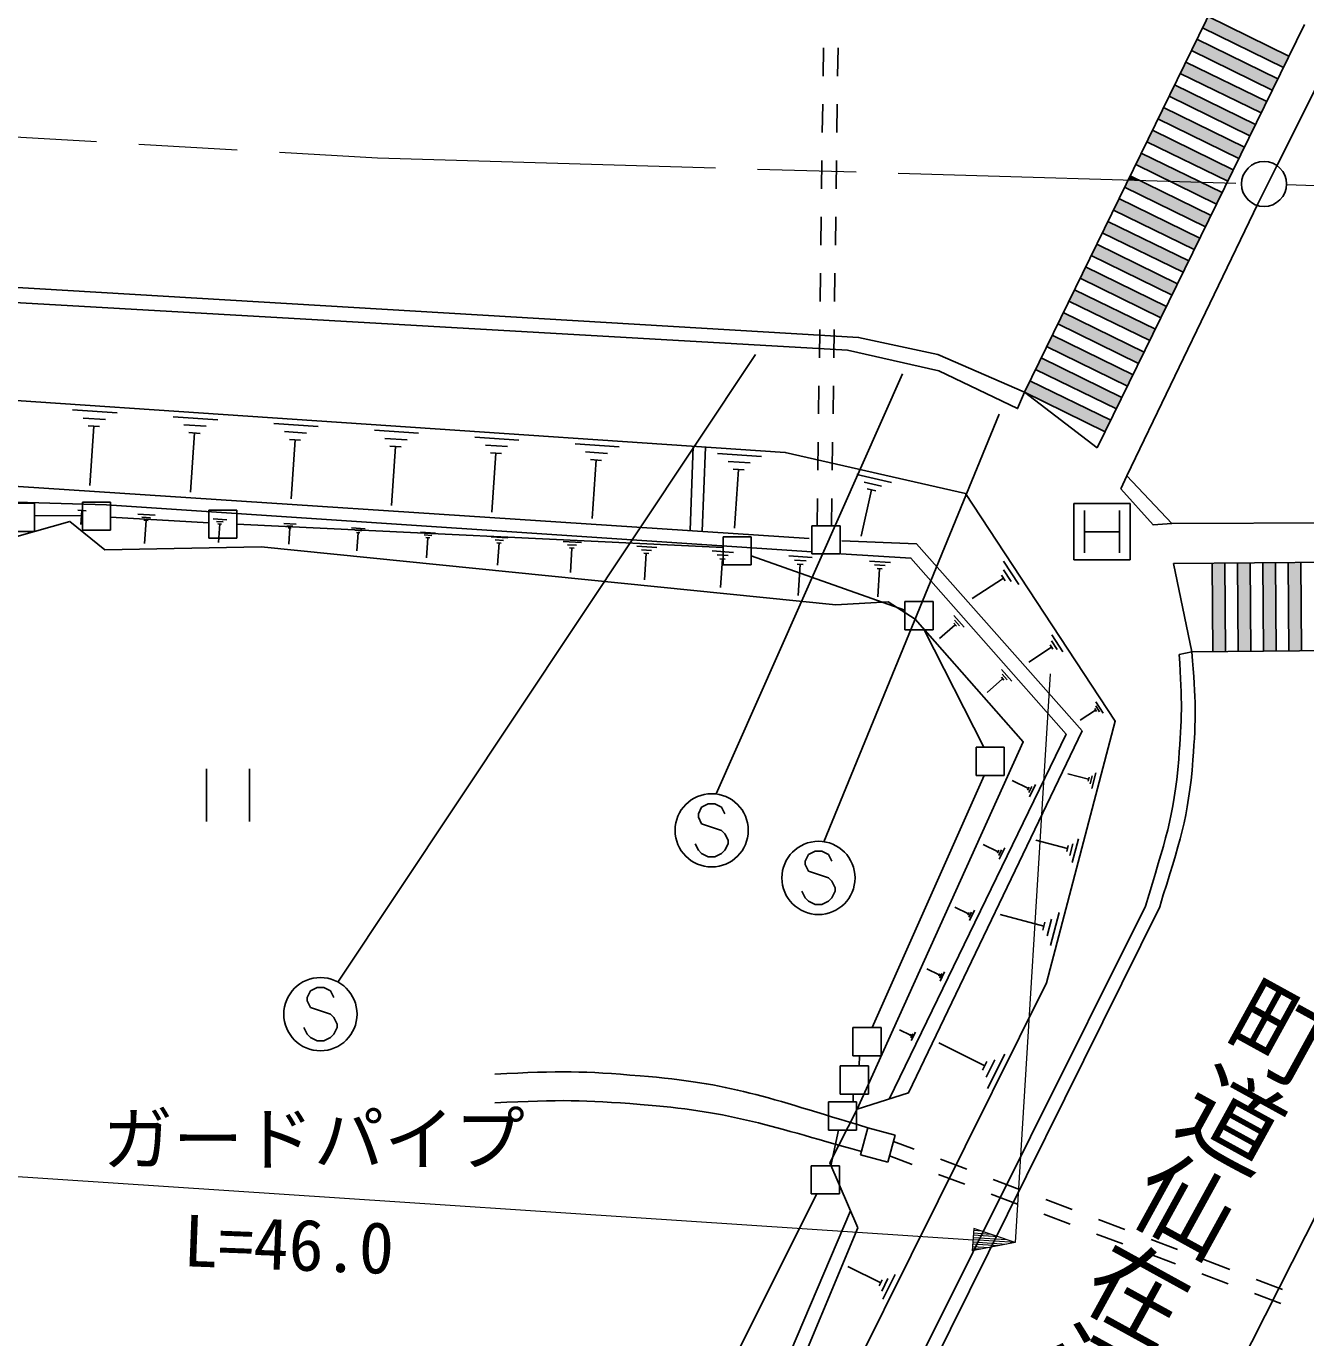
# Model space of a CAD drawing. Units: millimetres, scale not verified. Extents: x 40000 to 680000, y 20000 to 380000.
# Drawn here: x 222602 to 268049, y 240419 to 286996 of the extents above; entities that cross this region are included whole.
import ezdxf
from ezdxf.enums import TextEntityAlignment as Align

# ---------------------------------------------------------------- set-up
doc = ezdxf.new("R2010")
doc.units = ezdxf.units.MM
doc.header["$LTSCALE"] = 1000
doc.linetypes.add('CHAIN', pattern=[18.5, 12, -1.5, 3.5, -1.5])
for name, color, linetype, lineweight in [('M-BGD', 7, 'Continuous', 25), ('M-BMK', 2, 'CHAIN', 13), ('M-BMK-ROW', 30, 'Continuous', 25), ('M-BMK-SRVR', 3, 'Continuous', 25), ('M-STR-HTXT', 7, 'Continuous', 13), ('M-STR-STRC', 7, 'Continuous', 25), ('M-STR-STRD', 7, 'Continuous', 25)]:
    doc.layers.add(name, color=color, linetype=linetype, lineweight=lineweight)
doc.styles.add('@ＭＳ ゴシック', font='')
doc.styles.add('ＭＳ ゴシック', font='')
doc.styles.get('@ＭＳ ゴシック').set_extended_font_data('@MS Gothic')
doc.styles.get('ＭＳ ゴシック').set_extended_font_data('MS Gothic')

msp = doc.modelspace()

# ---------------------------------------------------------------- hatches: boundary and pattern name
at = {"layer": 'M-STR-STRC'}
for points in [[(267254, 285532), (267452, 285936), (264578, 287341), (264381, 286937)], [(266858, 284723), (267056, 285128), (264183, 286533), (263985, 286129)], [(266463, 283915), (266661, 284319), (263787, 285724), (263590, 285320)], [(266067, 283106), (266265, 283511), (263392, 284916), (263194, 284512)], [(265672, 282298), (265870, 282702), (262997, 284107), (262799, 283703)], [(265277, 281489), (265474, 281894), (262601, 283299), (262403, 282895)], [(263222, 281492), (264311, 281461), (262206, 282491), (262008, 282086)], [(264486, 279872), (264683, 280277), (262133, 281524), (261739, 281536), (261613, 281278)], [(262133, 281524), (261810, 281682), (261739, 281536)], [(264881, 280681), (265079, 281085), (264311, 281461), (263222, 281492)], [(264090, 279064), (264288, 279468), (261415, 280874), (261217, 280469)], [(263695, 278256), (263892, 278660), (261019, 280065), (260822, 279661)], [(263299, 277447), (263497, 277851), (260624, 279257), (260426, 278852)], [(262904, 276639), (263102, 277043), (260228, 278448), (260031, 278044)], [(262508, 275830), (262706, 276234), (259833, 277640), (259635, 277236)], [(262113, 275022), (262311, 275426), (259438, 276831), (259240, 276427)], [(261717, 274213), (261915, 274617), (259042, 276023), (258844, 275619)], [(261322, 273405), (261520, 273809), (258647, 275214), (258449, 274810)], [(260927, 272596), (261124, 273001), (258251, 274406), (258053, 274002)], [(265201, 264788), (265173, 267931), (264723, 267927), (264751, 264784)], [(266100, 264796), (266073, 267939), (265623, 267935), (265650, 264792)], [(267000, 264804), (266973, 267947), (266523, 267943), (266550, 264800)], [(267900, 264811), (267873, 267955), (267423, 267951), (267450, 264808)]]:
    msp.add_hatch(color=256, dxfattribs=at).paths.add_polyline_path(points)

# ---------------------------------------------------------------- linework, layer by layer
at = {"layer": 'M-BGD'}
for p, q in [((267023, 282039), (270579, 289151)), ((258053, 274002), (264769, 287730)), ((260644, 272018), (267998, 287054)), ((250904, 285224), (250917, 286224)), ((251436, 286224), (251422, 285224)), ((250878, 283224), (250891, 284224)), ((251409, 284224), (251395, 283224)), ((250851, 281224), (250864, 282224)), ((251381, 282224), (251367, 281224)), ((266345, 280684), (267023, 282039)), ((261689, 271032), (266345, 280684)), ((250825, 279224), (250838, 280224)), ((251354, 280224), (251340, 279224)), ((250798, 277224), (250812, 278224)), ((251326, 278224), (251313, 277224)), ((250772, 275225), (250785, 276225)), ((251299, 276225), (251285, 275225)), ((250746, 273225), (250759, 274225)), ((251272, 274225), (251258, 273225)), ((258053, 274002), (260644, 272018)), ((224251, 273370), (225830, 273264)), ((224628, 273081), (225417, 273027)), ((227827, 273129), (229402, 273023)), ((224808, 272804), (225202, 272778)), ((225005, 272791), (224863, 270686)), ((228203, 272840), (228991, 272787)), ((228382, 272564), (228776, 272538)), ((228579, 272551), (228437, 270450)), ((231399, 272888), (232972, 272782)), ((231775, 272600), (232561, 272546)), ((234969, 272647), (236538, 272541)), ((231953, 272324), (232347, 272298)), ((232150, 272311), (232008, 270214)), ((235343, 272359), (236128, 272306)), ((235522, 272084), (235914, 272058)), ((235718, 272071), (235577, 269979)), ((238535, 272407), (240101, 272301)), ((238909, 272119), (239692, 272066)), ((242098, 272166), (243661, 272061)), ((246296, 272087), (246184, 269093)), ((246724, 272047), (246610, 269069)), ((250719, 271225), (250732, 272225)), ((251244, 272225), (251230, 271225)), ((239087, 271845), (239479, 271818)), ((239283, 271832), (239142, 269743)), ((242471, 271879), (243253, 271826)), ((242649, 271605), (243040, 271579)), ((242845, 271592), (242704, 269508)), ((247159, 271825), (248718, 271719)), ((247531, 271538), (248311, 271486)), ((247709, 271265), (248098, 271239)), ((247904, 271252), (247763, 269174)), ((252107, 271076), (253334, 270796)), ((252367, 270802), (252981, 270661)), ((250693, 269259), (250706, 270225)), ((251217, 270225), (251204, 269259)), ((252627, 270527), (252254, 268891)), ((252474, 270562), (252781, 270492)), ((224430, 269809), (224726, 269790)), ((224578, 269800), (224546, 269306)), ((226561, 269672), (227179, 269632)), ((226709, 269559), (227018, 269539)), ((226780, 269451), (226934, 269441)), ((226857, 269446), (226804, 268623)), ((229237, 269500), (229730, 269468)), ((229355, 269410), (229601, 269394)), ((229411, 269324), (229534, 269316)), ((229473, 269320), (229431, 268663)), ((231757, 269338), (232187, 269310)), ((231860, 269259), (232075, 269245)), ((251507, 269259), (250507, 269259)), ((250507, 269259), (250507, 268259)), ((251507, 268259), (251507, 269259)), ((263297, 269339), (284379, 269424)), ((231909, 269184), (232017, 269177)), ((231963, 269181), (231926, 268608)), ((234156, 269183), (234639, 269152)), ((234272, 269095), (234513, 269080)), ((234327, 269011), (234447, 269003)), ((234387, 269007), (234346, 268364)), ((236608, 269026), (237144, 268991)), ((236736, 268928), (237005, 268910)), ((236797, 268834), (236932, 268825)), ((236865, 268830), (236818, 268114)), ((239113, 268865), (239705, 268827)), ((239254, 268756), (239551, 268737)), ((239322, 268653), (239470, 268643)), ((239396, 268648), (239345, 267858)), ((241673, 268700), (242322, 268658)), ((241828, 268581), (242152, 268561)), ((241902, 268468), (242064, 268458)), ((241983, 268463), (241928, 267597)), ((244289, 268532), (244996, 268486)), ((244458, 268403), (244811, 268380)), ((246962, 268360), (247728, 268311)), ((244539, 268279), (244715, 268268)), ((244627, 268273), (244566, 267331)), ((247145, 268220), (247528, 268195)), ((247233, 268086), (247424, 268074)), ((247329, 268080), (247263, 267058)), ((249694, 268184), (250521, 268131)), ((249892, 268033), (250305, 268007)), ((249986, 267889), (250193, 267875)), ((250089, 267882), (250019, 266780)), ((250507, 268259), (251507, 268259)), ((252556, 268000), (253304, 267952)), ((252735, 267863), (253109, 267839)), ((257311, 267993), (257854, 267166)), ((263353, 267915), (280651, 268066)), ((263353, 267915), (264002, 264777)), ((252820, 267733), (253007, 267721)), ((252914, 267727), (252850, 266730)), ((257307, 267398), (256205, 266674)), ((257239, 267502), (257375, 267295)), ((257309, 267696), (257580, 267282)), ((255550, 266071), (255916, 265655)), ((255594, 265741), (255040, 265252)), ((255548, 265793), (255640, 265689)), ((255572, 265906), (255755, 265698)), ((258971, 265024), (259071, 264872)), ((259023, 265167), (259223, 264862)), ((259024, 265386), (259425, 264777)), ((259021, 264948), (258209, 264414)), ((264002, 264777), (279600, 264914)), ((257239, 264154), (257604, 263739)), ((257283, 263825), (256731, 263338)), ((257238, 263877), (257329, 263773)), ((257261, 263990), (257444, 263782)), ((260586, 262711), (260038, 262351)), ((260553, 262762), (260620, 262659)), ((260587, 262859), (260722, 262653)), ((260588, 263006), (260858, 262595)), ((229007, 260618), (229007, 258756)), ((230531, 260618), (230531, 258756)), ((260335, 260256), (259592, 260451)), ((260464, 260371), (260391, 260092)), ((260594, 260486), (260447, 259929)), ((258197, 259923), (257615, 260206)), ((258223, 259978), (258170, 259869)), ((258322, 259997), (258217, 259779)), ((258448, 260071), (258237, 259635)), ((260353, 260326), (260316, 260186)), ((259584, 257790), (258458, 258085)), ((259977, 258138), (259755, 257293)), ((257125, 257681), (256591, 257940)), ((257149, 257731), (257101, 257631)), ((257240, 257749), (257143, 257549)), ((257356, 257817), (257162, 257416)), ((259612, 257895), (259557, 257684)), ((259781, 257964), (259670, 257541)), ((256071, 255475), (255583, 255711)), ((256093, 255521), (256048, 255429)), ((256176, 255537), (256087, 255354)), ((256281, 255599), (256104, 255233)), ((258748, 255038), (257194, 255447)), ((259018, 255279), (258865, 254696)), ((259289, 255519), (258983, 254354)), ((258786, 255184), (258709, 254893)), ((255033, 253304), (254592, 253518)), ((255223, 253416), (255063, 253085)), ((255053, 253345), (255013, 253262)), ((255128, 253360), (255048, 253194)), ((254012, 251167), (253616, 251359)), ((254030, 251204), (253994, 251130)), ((254097, 251218), (254025, 251069)), ((254183, 251268), (254039, 250971)), ((256645, 250080), (255015, 250890)), ((256721, 250232), (256569, 249927)), ((257000, 250284), (256696, 249673)), ((257356, 250488), (256748, 249266)), ((252494, 247876), (252235, 246910)), ((253460, 247617), (252494, 247876)), ((253201, 246651), (253460, 247617)), ((254142, 247112), (253400, 247394)), ((252235, 246910), (253201, 246651)), ((253262, 246879), (254066, 246576)), ((256011, 246401), (255077, 246756)), ((255001, 246223), (255937, 245870)), ((257881, 245689), (256946, 246045)), ((256872, 245516), (257808, 245163)), ((259750, 244978), (258815, 245334)), ((245446, 229846), (251884, 244922)), ((258744, 244810), (259679, 244457)), ((261619, 244267), (260684, 244622)), ((260615, 244104), (261550, 243751)), ((263488, 243555), (262554, 243911)), ((262486, 243398), (263422, 243045)), ((265357, 242844), (264423, 243200)), ((252955, 242371), (251784, 242953)), ((253465, 242664), (253029, 241786)), ((264357, 242692), (265293, 242339)), ((253009, 242481), (252900, 242261)), ((253210, 242518), (252992, 242079)), ((267227, 242133), (266292, 242488)), ((266229, 241986), (267164, 241633))]:
    msp.add_line(p, q, dxfattribs=at)
for points in [[(250411, 268808), (217989, 270940), (218032, 273991)], [(218032, 273991), (249562, 271863), (255968, 270399), (261281, 262316), (258841, 253026), (247293, 229802)], [(196006, 272238), (206609, 270991), (212598, 270380), (225456, 270003), (250507, 268332)], [(217989, 270940), (217953, 268727), (221632, 268691), (224156, 269412), (225400, 268403), (230945, 268506), (251353, 266444), (253211, 266552), (254171, 265934), (258016, 261580), (252121, 248536)], [(260105, 261977), (254220, 268614), (251575, 268722)], [(251533, 268263), (254022, 268106), (259534, 261853), (253256, 248895)], [(252121, 248536), (253942, 249113), (260105, 261977)], [(252121, 248536), (251141, 246633), (252144, 244322)], [(246041, 229847), (246907, 231776), (252144, 244322)]]:
    msp.add_lwpolyline(points, dxfattribs=at)
for points in [[(239243, 249775), (241600, 249911), (242398, 249885), (244409, 249721), (247638, 249459), (248865, 248969), (252494, 247876)], [(239243, 248759), (241611, 248884), (242397, 248862), (244409, 248705), (247538, 248460), (248717, 248028), (252269, 247035)]]:
    msp.add_open_spline(points, degree=3, knots=[0, 0, 0, 0, 1, 1, 1, 2, 2, 2, 2], dxfattribs=at)
at = {"layer": 'M-BMK'}
for points in [[(167763, 289755), (171046, 289051), (195638, 285472), (213124, 283597), (235083, 282318), (265766, 281418)], [(267366, 281370), (294842, 280520), (366797, 279054)]]:
    msp.add_lwpolyline(points, dxfattribs=at)
at = {"layer": 'M-BMK-ROW'}
for p, q in [((222894, 270055), (221894, 270055)), ((222894, 269055), (222894, 270055)), ((225597, 270095), (224597, 270095)), ((224597, 270095), (224597, 269095)), ((225597, 269095), (225597, 270095)), ((230084, 269810), (229084, 269810)), ((229084, 269810), (229084, 268810)), ((230084, 268810), (230084, 269810)), ((224597, 269609), (222894, 269624)), ((229084, 269357), (225597, 269565)), ((247353, 268480), (230084, 269312)), ((221894, 269055), (222894, 269055)), ((224597, 269095), (225597, 269095)), ((229084, 268810), (230084, 268810)), ((248353, 268867), (247353, 268867)), ((247353, 268867), (247353, 267867)), ((248353, 267867), (248353, 268867)), ((247353, 267867), (248353, 267867)), ((248353, 268186), (253811, 266259)), ((254811, 266563), (253811, 266563)), ((253811, 266563), (253811, 265563)), ((254811, 265563), (254811, 266563)), ((253811, 265563), (254811, 265563)), ((254499, 265563), (256620, 261390)), ((257340, 261390), (256340, 261390)), ((256340, 261390), (256340, 260390)), ((257340, 260390), (257340, 261390)), ((252654, 251433), (256623, 260390)), ((256340, 260390), (257340, 260390)), ((252964, 251433), (251964, 251433)), ((251964, 251433), (251964, 250433)), ((252964, 250433), (252964, 251433)), ((251964, 250433), (252964, 250433)), ((252191, 250073), (252195, 250433)), ((252514, 250073), (251514, 250073)), ((251514, 250073), (251514, 249073)), ((252514, 249073), (252514, 250073)), ((252094, 248796), (251094, 248796)), ((251094, 248796), (251094, 247796)), ((251514, 249073), (252514, 249073)), ((251972, 248796), (251974, 249073)), ((252094, 247796), (252094, 248796)), ((251094, 247796), (252094, 247796)), ((251186, 246526), (251450, 247796)), ((251483, 246526), (250483, 246526)), ((250483, 246526), (250483, 245526)), ((251483, 245526), (251483, 246526)), ((244493, 233170), (250681, 245526)), ((250483, 245526), (251483, 245526))]:
    msp.add_line(p, q, dxfattribs=at)
at = {"layer": 'M-BMK-SRVR'}
msp.add_circle((266566, 281394), 800, dxfattribs=at)
at = {"layer": 'M-STR-HTXT'}
for p, q in [((258968, 263997), (257727, 243803)), ((217824, 246439), (256230, 243902)), ((256257, 244303), (256204, 243501)), ((257139, 244003), (256241, 244062)), ((256246, 244142), (256845, 244103)), ((256551, 244203), (256251, 244223)), ((257727, 243803), (256257, 244303)), ((257727, 243803), (256204, 243501)), ((256214, 243661), (256813, 243622)), ((257118, 243682), (256220, 243741)), ((256225, 243822), (257422, 243743)), ((257727, 243803), (256230, 243902)), ((256236, 243982), (257433, 243903)), ((256508, 243561), (256209, 243581))]:
    msp.add_line(p, q, dxfattribs=at)
at = {"layer": 'M-STR-STRC'}
for p, q in [((267254, 285532), (264381, 286937)), ((267452, 285936), (264578, 287341)), ((267056, 285128), (264183, 286533)), ((266858, 284723), (263985, 286129)), ((266661, 284319), (263787, 285724)), ((266463, 283915), (263590, 285320)), ((266265, 283511), (263392, 284916)), ((266067, 283106), (263194, 284512)), ((265672, 282298), (262799, 283703)), ((265870, 282702), (262997, 284107)), ((265474, 281894), (262601, 283299)), ((265277, 281489), (262403, 282895)), ((265079, 281085), (262206, 282491)), ((264881, 280681), (262008, 282086)), ((264683, 280277), (261810, 281682)), ((264288, 279468), (261415, 280874)), ((264486, 279872), (261613, 281278)), ((264090, 279064), (261217, 280469)), ((263892, 278660), (261019, 280065)), ((263695, 278256), (260822, 279661)), ((263497, 277851), (260624, 279257)), ((263299, 277447), (260426, 278852)), ((263102, 277043), (260228, 278448)), ((262706, 276234), (259833, 277640)), ((262904, 276639), (260031, 278044)), ((262508, 275830), (259635, 277236)), ((262311, 275426), (259438, 276831)), ((262113, 275022), (259240, 276427)), ((261915, 274617), (259042, 276023)), ((233675, 253051), (248509, 275336)), ((261717, 274213), (258844, 275619)), ((261322, 273405), (258449, 274810)), ((261520, 273809), (258647, 275214)), ((247103, 259730), (253724, 274649)), ((261124, 273001), (258251, 274406)), ((260927, 272596), (258053, 274002)), ((250935, 258035), (257156, 273220)), ((259812, 268045), (259812, 270045)), ((259812, 270045), (261812, 270045)), ((260187, 269795), (260187, 268295)), ((261437, 269795), (261437, 268295)), ((261812, 270045), (261812, 268045)), ((260187, 269045), (261437, 269045)), ((261812, 268045), (259812, 268045)), ((264723, 267927), (264751, 264784)), ((265173, 267931), (265201, 264788)), ((265623, 267935), (265650, 264792)), ((266073, 267939), (266100, 264796)), ((266523, 267943), (266550, 264800)), ((266973, 267947), (267000, 264804)), ((267423, 267951), (267450, 264808)), ((267873, 267955), (267900, 264811)), ((246592, 259266), (246474, 259030)), ((246474, 259030), (246474, 258912)), ((246829, 259385), (246592, 259266)), ((247065, 259385), (246829, 259385)), ((247302, 259266), (247065, 259385)), ((247420, 259030), (247302, 259266)), ((246474, 258912), (246592, 258676)), ((246592, 258676), (247302, 258439)), ((247302, 258439), (247420, 258321)), ((247420, 258321), (247538, 258085)), ((247538, 258085), (247538, 257966)), ((246474, 257730), (246356, 257966)), ((246592, 257612), (246474, 257730)), ((246829, 257494), (246592, 257612)), ((247302, 257612), (247065, 257494)), ((247420, 257730), (247302, 257612)), ((247538, 257966), (247420, 257730)), ((250386, 257576), (250268, 257340)), ((250623, 257695), (250386, 257576)), ((250859, 257695), (250623, 257695)), ((251095, 257576), (250859, 257695)), ((251214, 257340), (251095, 257576)), ((247065, 257494), (246829, 257494)), ((250268, 257340), (250268, 257222)), ((250268, 257222), (250386, 256986)), ((250386, 256986), (251095, 256749)), ((251095, 256749), (251214, 256631)), ((250268, 256040), (250150, 256276)), ((251214, 256631), (251332, 256395)), ((251332, 256276), (251214, 256040)), ((251332, 256395), (251332, 256276)), ((250386, 255922), (250268, 256040)), ((250623, 255804), (250386, 255922)), ((250859, 255804), (250623, 255804)), ((251095, 255922), (250859, 255804)), ((251214, 256040), (251095, 255922)), ((232696, 252738), (232578, 252502)), ((232578, 252502), (232578, 252384)), ((232933, 252856), (232696, 252738)), ((233169, 252856), (232933, 252856)), ((233405, 252738), (233169, 252856)), ((233523, 252502), (233405, 252738)), ((232578, 252384), (232696, 252147)), ((232696, 252147), (233405, 251911)), ((233405, 251911), (233523, 251793)), ((233523, 251793), (233642, 251556)), ((233642, 251556), (233642, 251438)), ((232578, 251202), (232460, 251438)), ((232696, 251084), (232578, 251202)), ((232933, 250965), (232696, 251084)), ((233405, 251084), (233169, 250965)), ((233523, 251202), (233405, 251084)), ((233642, 251438), (233523, 251202)), ((233169, 250965), (232933, 250965))]:
    msp.add_line(p, q, dxfattribs=at)
msp.add_lwpolyline([(260860, 229873), (274262, 256335), (279510, 258323), (281099, 261181)], dxfattribs=at)
for centre in [(246947, 258439), (250741, 256749), (233051, 251911)]:
    msp.add_circle(centre, 1300, dxfattribs=at)
at = {"layer": 'M-STR-STRD'}
for p, q in [((261479, 270571), (261689, 271032)), ((261689, 271032), (263297, 269339)), ((263553, 264681), (264002, 264777)), ((262355, 255747), (249448, 229865)), ((262860, 255725), (250032, 229825))]:
    msp.add_line(p, q, dxfattribs=at)
for points in [[(258053, 274002), (257811, 273420), (255016, 274754), (251771, 275494), (218462, 277400), (218495, 277946)], [(218495, 277946), (252167, 275945), (254980, 275332), (258053, 274002)], [(261479, 270571), (262626, 269284), (263297, 269339)]]:
    msp.add_lwpolyline(points, dxfattribs=at)
for points in [[(263553, 264681), (263663, 262989), (263657, 262413), (263536, 260967), (263362, 258884), (263058, 258087), (262355, 255747)], [(264002, 264777), (264149, 263041), (264155, 262438), (264041, 260945), (263882, 258861), (263571, 258052), (262860, 255725)]]:
    msp.add_open_spline(points, degree=3, knots=[0, 0, 0, 0, 1, 1, 1, 2, 2, 2, 2], dxfattribs=at)

# ---------------------------------------------------------------- texts
at = {"layer": 'M-STR-HTXT'}
for s, height, rotation, style, p in [('町道仙在河内線', 2566, 241.189, '@ＭＳ ゴシック', (260272, 243058)), ('L=46.0', 1833, 357.848, 'ＭＳ ゴシック', (231871, 242273))]:
    msp.add_text(s, height=height, rotation=rotation, dxfattribs=dict(at, style=style)).set_placement(p, align=Align.BOTTOM_CENTER)
at = {"layer": 'M-STR-HTXT', "style": 'ＭＳ ゴシック'}
msp.add_text('ガードパイプ', height=1833, dxfattribs=at).set_placement((232813, 246016), align=Align.BOTTOM_CENTER)

doc.saveas('drawing.dxf')
